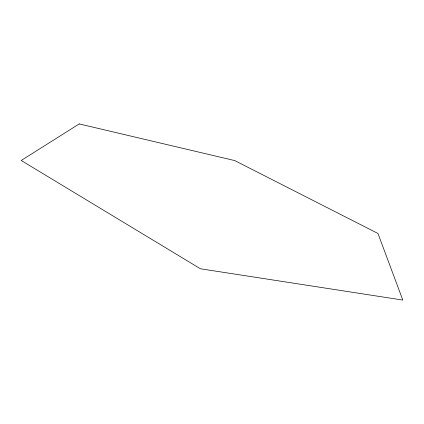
<?xml version="1.0" encoding="UTF-8"?>
<svg xmlns="http://www.w3.org/2000/svg" width="424" height="424" viewBox="0 0 424 424"><rect width="100%" height="100%" fill="white"/><g stroke="black" fill="none" stroke-linecap="round" stroke-linejoin="round"><path stroke-width="0.64" d="M79.235 123.925L21.2 160.479L200.414 268.768L402.8 300.075L377.964 233.47L234.732 160.579L79.235 123.925"/></g></svg>
